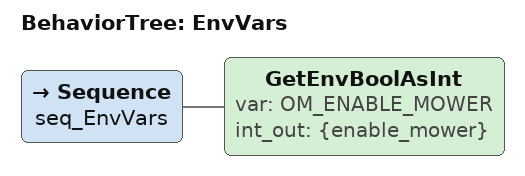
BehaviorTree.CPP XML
<root>
    <BehaviorTree ID="EnvVars">
        <Sequence name="seq_EnvVars">
            <GetEnvBoolAsInt var="OM_ENABLE_MOWER" int_out="{enable_mower}"/>
        </Sequence>
    </BehaviorTree>
 </root>
